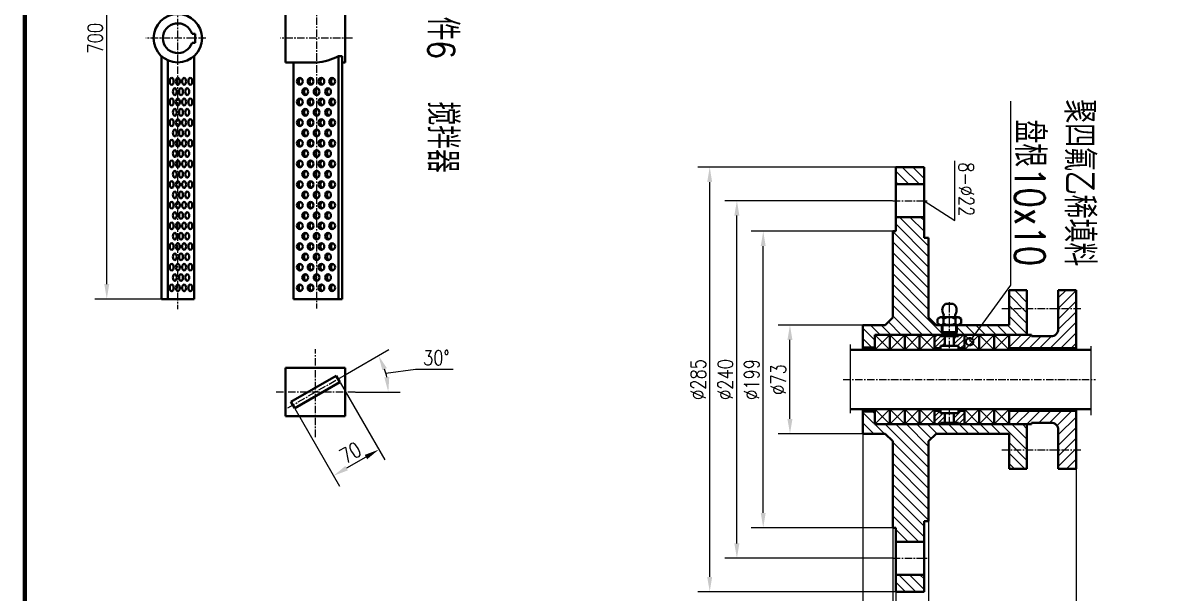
# Model space of a CAD drawing. Header units: millimetres. Extents: x 2000 to 3608, y -804 to 37.
# Drawn here: x 3105.8 to 3295.9, y -530.7 to -434.9 of the extents above; entities that cross this region are included whole.
import ezdxf

# ---------------------------------------------------------------- set-up
doc = ezdxf.new("R2010")
doc.units = ezdxf.units.MM
doc.linetypes.add('ACAD_ISO05W100', pattern=[33, 24, -3, 0, -3, 0, -3])
doc.linetypes.add('CENTER', pattern=[2, 1.25, -0.25, 0.25, -0.25])
doc.layers.get('0').update_dxf_attribs({"lineweight": 20})
for name, color, linetype in [('中心线', 1, 'CENTER'), ('剖面线', 4, 'Continuous'), ('图框层', 7, 'Continuous'), ('文本标注', 6, 'Continuous')]:
    doc.layers.add(name, color=color, linetype=linetype)
for name, color, linetype, lineweight in [('双点划线', 7, 'ACAD_ISO05W100', 20), ('粗实线', 7, 'Continuous', 40), ('细实线', 7, 'Continuous', 20)]:
    doc.layers.add(name, color=color, linetype=linetype, lineweight=lineweight)
doc.styles.get("Standard").update_dxf_attribs({"font": 'txt.shx', "bigfont": 'hztxt.shx'})
doc.styles.add('工程字', font='gbeitc.shx', dxfattribs={"bigfont": 'gbcbig.shx'})
doc.styles.add('样式 1', font='txt.shx', dxfattribs={"width": 0.8, "bigfont": 'hztxt.shx'})
doc.dimstyles.new('ZJCJ', dxfattribs={"dimtxt": 2.5, "dimasz": 2.5, "dimexe": 2, "dimexo": 0.0625, "dimgap": 0.68, "dimtad": 1, "dimdec": 5, "dimlfac": 0.6, "dimdsep": 46, "dimtxsty": 'Standard', "dimcen": 0.09, "dimadec": 0, "dimazin": 2, "dimtm": 1e-09, "dimtfac": 0.64, "dimtdec": 5, "dimtmove": 0, "dimatfit": 3, "dimfxl": 0, "dimtolj": 1, "dimarcsym": 0})
doc.dimstyles.new('ZJCJ$2', dxfattribs={"dimtxt": 2.5, "dimasz": 2.5, "dimexe": 2, "dimexo": 0.0625, "dimgap": 0.68, "dimtad": 1, "dimtih": 1, "dimtoh": 1, "dimdec": 5, "dimlfac": 50, "dimdsep": 46, "dimtxsty": 'Standard', "dimcen": 0.09, "dimadec": 0, "dimazin": 2, "dimtm": 1e-09, "dimtfac": 0.64, "dimtdec": 5, "dimtmove": 1, "dimatfit": 3, "dimfxl": 0, "dimtolj": 1, "dimarcsym": 0})
doc.dimstyles.new('ZJCJ$7', dxfattribs={"dimtxt": 5, "dimasz": 2.5, "dimexe": 2, "dimexo": 0.0625, "dimgap": 0.68, "dimtad": 1, "dimdec": 4, "dimlfac": 20, "dimdsep": 46, "dimtxsty": '工程字', "dimcen": 0.09, "dimadec": 0, "dimazin": 2, "dimtm": 1e-09, "dimtfac": 0.64, "dimtdec": 4, "dimtmove": 0, "dimatfit": 3, "dimldrblk": 'DOTSMALL', "dimfxl": 0, "dimtolj": 1, "dimarcsym": 0})

# ---------------------------------------------------------------- blocks, each defined once
blk = doc.blocks.new('*D52')
at = {"layer": 'Defpoints', "color": 0}
for p in [(3119.93, -393.81), (3129.11, -393.81), (3129.11, -481.31)]:
    blk.add_point(p, dxfattribs=at)
at = {"layer": '文本标注', "color": 0, "lineweight": -2}
for p, q in [((3129.04, -393.81), (3117.93, -393.81)), ((3119.93, -478.81), (3119.93, -396.31)), ((3129.04, -481.31), (3117.93, -481.31))]:
    blk.add_line(p, q, dxfattribs=at)
at = {"layer": '文本标注', "color": 0}
for points in [[(3119.52, -396.31), (3120.35, -396.31), (3119.93, -393.81)], [(3119.52, -478.81), (3120.35, -478.81), (3119.93, -481.31)]]:
    blk.add_solid(points, dxfattribs=at)
at = {"layer": '文本标注', "color": 0, "insert": (3118, -437.56), "char_height": 2.5, "attachment_point": 5, "rotation": 90, "style": '样式 1'}
blk.add_mtext('\\A1;700', dxfattribs=at)
blk = doc.blocks.new('*D44')
at = {"layer": 'Defpoints', "color": 0}
for p in [(3234.46, -485.68), (3246.69, -485.68), (3246.69, -503.93)]:
    blk.add_point(p, dxfattribs=at)
at = {"layer": '文本标注', "color": 0, "lineweight": -2}
for p, q in [((3246.63, -485.68), (3232.46, -485.68)), ((3234.46, -501.43), (3234.46, -488.18)), ((3246.63, -503.93), (3232.46, -503.93))]:
    blk.add_line(p, q, dxfattribs=at)
at = {"layer": '文本标注', "color": 0}
for points in [[(3234.04, -488.18), (3234.88, -488.18), (3234.46, -485.68)], [(3234.04, -501.43), (3234.88, -501.43), (3234.46, -503.93)]]:
    blk.add_solid(points, dxfattribs=at)
at = {"layer": '文本标注', "color": 0, "insert": (3232.53, -494.81), "char_height": 2.5, "attachment_point": 5, "rotation": 90, "style": '样式 1'}
blk.add_mtext('\\A1;%%C73', dxfattribs=at)
blk = doc.blocks.new('*D45')
at = {"layer": 'Defpoints', "color": 0}
for p in [(3229.98, -469.93), (3251.69, -469.93), (3251.69, -519.68)]:
    blk.add_point(p, dxfattribs=at)
at = {"layer": '文本标注', "color": 0, "lineweight": -2}
for p, q in [((3251.63, -469.93), (3227.98, -469.93)), ((3229.98, -517.18), (3229.98, -472.43)), ((3251.63, -519.68), (3227.98, -519.68))]:
    blk.add_line(p, q, dxfattribs=at)
at = {"layer": '文本标注', "color": 0}
for points in [[(3229.56, -472.43), (3230.39, -472.43), (3229.98, -469.93)], [(3229.56, -517.18), (3230.39, -517.18), (3229.98, -519.68)]]:
    blk.add_solid(points, dxfattribs=at)
at = {"layer": '文本标注', "color": 0, "insert": (3228.05, -494.81), "char_height": 2.5, "attachment_point": 5, "rotation": 90, "style": '样式 1'}
blk.add_mtext('\\A1;%%C199', dxfattribs=at)
blk = doc.blocks.new('*D46')
at = {"layer": 'Defpoints', "color": 0}
for p in [(3225.56, -464.81), (3251.69, -464.81), (3251.69, -524.81)]:
    blk.add_point(p, dxfattribs=at)
at = {"layer": '文本标注', "color": 0, "lineweight": -2}
for p, q in [((3251.63, -464.81), (3223.56, -464.81)), ((3225.56, -522.31), (3225.56, -467.31)), ((3251.63, -524.81), (3223.56, -524.81))]:
    blk.add_line(p, q, dxfattribs=at)
at = {"layer": '文本标注', "color": 0}
for points in [[(3225.14, -467.31), (3225.98, -467.31), (3225.56, -464.81)], [(3225.14, -522.31), (3225.98, -522.31), (3225.56, -524.81)]]:
    blk.add_solid(points, dxfattribs=at)
at = {"layer": '文本标注', "color": 0, "insert": (3223.63, -494.81), "char_height": 2.5, "attachment_point": 5, "rotation": 90, "style": '样式 1'}
blk.add_mtext('\\A1;%%C240', dxfattribs=at)
blk = doc.blocks.new('*D47')
at = {"layer": 'Defpoints', "color": 0}
for p in [(3221.01, -459.18), (3252.19, -459.18), (3252.19, -530.43)]:
    blk.add_point(p, dxfattribs=at)
at = {"layer": '文本标注', "color": 0, "lineweight": -2}
for p, q in [((3252.13, -459.18), (3219.01, -459.18)), ((3221.01, -527.93), (3221.01, -461.68)), ((3252.13, -530.43), (3219.01, -530.43))]:
    blk.add_line(p, q, dxfattribs=at)
at = {"layer": '文本标注', "color": 0}
for points in [[(3220.59, -461.68), (3221.42, -461.68), (3221.01, -459.18)], [(3220.59, -527.93), (3221.42, -527.93), (3221.01, -530.43)]]:
    blk.add_solid(points, dxfattribs=at)
at = {"layer": '文本标注', "color": 0, "insert": (3219.08, -494.81), "char_height": 2.5, "attachment_point": 5, "rotation": 90, "style": '样式 1'}
blk.add_mtext('\\A1;%%C285', dxfattribs=at)
blk = doc.blocks.new('*D48')
at = {"layer": 'Defpoints', "color": 0}
for p in [(3246.69, -503.93), (3251.69, -519.68), (3246.69, -546.96)]:
    blk.add_point(p, dxfattribs=at)
at = {"layer": '文本标注', "color": 0, "lineweight": -2}
for p, q in [((3246.69, -504), (3246.69, -548.96)), ((3251.69, -519.75), (3251.69, -548.96)), ((3244.19, -546.96), (3241.69, -546.96)), ((3251.69, -546.96), (3246.69, -546.96)), ((3254.19, -546.96), (3256.69, -546.96))]:
    blk.add_line(p, q, dxfattribs=at)
at = {"layer": '文本标注', "color": 0}
for points in [[(3244.19, -546.55), (3244.19, -547.38), (3246.69, -546.96)], [(3254.19, -546.55), (3254.19, -547.38), (3251.69, -546.96)]]:
    blk.add_solid(points, dxfattribs=at)
at = {"layer": '文本标注', "color": 0, "insert": (3249.19, -545.03), "char_height": 2.5, "attachment_point": 5, "style": '样式 1'}
blk.add_mtext('\\A1;20', dxfattribs=at)
blk = doc.blocks.new('*D49')
at = {"layer": 'Defpoints', "color": 0}
for p in [(3257.69, -518.56), (3251.69, -519.68), (3257.69, -541.38)]:
    blk.add_point(p, dxfattribs=at)
at = {"layer": '文本标注', "color": 0, "lineweight": -2}
for p, q in [((3257.69, -518.62), (3257.69, -543.38)), ((3251.69, -519.75), (3251.69, -543.38)), ((3249.19, -541.38), (3246.69, -541.38)), ((3251.69, -541.38), (3257.69, -541.38)), ((3260.19, -541.38), (3262.69, -541.38))]:
    blk.add_line(p, q, dxfattribs=at)
at = {"layer": '文本标注', "color": 0}
for points in [[(3249.19, -540.96), (3249.19, -541.79), (3251.69, -541.38)], [(3260.19, -540.96), (3260.19, -541.79), (3257.69, -541.38)]]:
    blk.add_solid(points, dxfattribs=at)
at = {"layer": '文本标注', "color": 0, "insert": (3254.69, -539.45), "char_height": 2.5, "attachment_point": 5, "style": '样式 1'}
blk.add_mtext('\\A1;24', dxfattribs=at)
blk = doc.blocks.new('*D50')
at = {"layer": 'Defpoints', "color": 0}
for p in [(3282.44, -509.81), (3251.69, -519.68), (3282.44, -546.96)]:
    blk.add_point(p, dxfattribs=at)
at = {"layer": '文本标注', "color": 0, "lineweight": -2}
for p, q in [((3282.44, -509.87), (3282.44, -548.96)), ((3251.69, -519.75), (3251.69, -548.96)), ((3254.19, -546.96), (3279.94, -546.96))]:
    blk.add_line(p, q, dxfattribs=at)
at = {"layer": '文本标注', "color": 0}
for points in [[(3254.19, -546.55), (3254.19, -547.38), (3251.69, -546.96)], [(3279.94, -546.55), (3279.94, -547.38), (3282.44, -546.96)]]:
    blk.add_solid(points, dxfattribs=at)
at = {"layer": '文本标注', "color": 0, "insert": (3267.07, -545.03), "char_height": 2.5, "attachment_point": 5, "style": '样式 1'}
blk.add_mtext('\\A1;~130', dxfattribs=at)
blk = doc.blocks.new('*D51')
at = {"layer": 'Defpoints', "color": 0}
for p in [(3251.69, -519.68), (3252.19, -530.43), (3251.69, -535.7)]:
    blk.add_point(p, dxfattribs=at)
at = {"layer": '文本标注', "color": 0, "lineweight": -2}
for p, q in [((3251.69, -519.75), (3251.69, -537.7)), ((3252.19, -530.5), (3252.19, -537.7)), ((3249.19, -535.7), (3244, -535.7)), ((3252.19, -535.7), (3251.69, -535.7)), ((3254.69, -535.7), (3257.19, -535.7))]:
    blk.add_line(p, q, dxfattribs=at)
at = {"layer": '文本标注', "color": 0}
for points in [[(3249.19, -535.28), (3249.19, -536.12), (3251.69, -535.7)], [(3254.69, -535.28), (3254.69, -536.12), (3252.19, -535.7)]]:
    blk.add_solid(points, dxfattribs=at)
at = {"layer": '文本标注', "color": 0, "insert": (3245.35, -533.77), "char_height": 2.5, "attachment_point": 5, "style": '样式 1'}
blk.add_mtext('\\A1;2', dxfattribs=at)
blk = doc.blocks.new('_DotSmall')
at = {"color": 0, "linetype": 'ByBlock', "const_width": 0.5}
blk.add_lwpolyline([(-0.0625, 0, 1), (0.0625, 0, 1)], format="xyb", close=True, dxfattribs=at)
blk = doc.blocks.new('*D62')
at = {"layer": 'Defpoints', "color": 0}
for p in [(3159.83, -494.07), (3166.94, -494.79), (3148.34, -496.91), (3161.58, -496.91), (3150.31, -499.57)]:
    blk.add_point(p, dxfattribs=at)
at = {"layer": '文本标注', "color": 0, "lineweight": -2}
for p, q in [((3159.88, -494.04), (3167.22, -489.8)), ((3166.71, -493.75), (3171.67, -493.1)), ((3171.67, -493.1), (3178.02, -493.1)), ((3161.64, -496.91), (3169.13, -496.91))]:
    blk.add_line(p, q, dxfattribs=at)
blk.add_arc((3154.91, -496.91), 12.22, 11.7432, 18.2568, dxfattribs=at)
at = {"layer": '文本标注', "color": 0}
for points in [[(3166.13, -493.25), (3166.89, -492.91), (3165.49, -490.8)], [(3167.29, -494.38), (3166.46, -494.47), (3167.13, -496.91)]]:
    blk.add_solid(points, dxfattribs=at)
at = {"layer": '文本标注', "color": 0, "insert": (3175.18, -491.17), "char_height": 2.5, "attachment_point": 5, "style": '样式 1'}
blk.add_mtext('\\A1;30°', dxfattribs=at)
blk = doc.blocks.new('*D63')
at = {"layer": 'Defpoints', "color": 0}
for p in [(3159.01, -495.26), (3151.44, -499.64), (3157.96, -510.95)]:
    blk.add_point(p, dxfattribs=at)
at = {"layer": '文本标注', "color": 0, "lineweight": -2}
for p, q in [((3159.04, -495.32), (3166.54, -508.3)), ((3151.47, -499.69), (3158.96, -512.68)), ((3163.38, -507.82), (3160.13, -509.7))]:
    blk.add_line(p, q, dxfattribs=at)
at = {"layer": '文本标注', "color": 0}
for points in [[(3163.17, -507.46), (3163.58, -508.18), (3165.54, -506.57)], [(3159.92, -509.33), (3160.34, -510.06), (3157.96, -510.95)]]:
    blk.add_solid(points, dxfattribs=at)
at = {"layer": '文本标注', "color": 0, "insert": (3160.79, -507.09), "char_height": 2.5, "attachment_point": 5, "rotation": 30, "style": '样式 1'}
blk.add_mtext('\\A1;70', dxfattribs=at)

msp = doc.modelspace()

# ---------------------------------------------------------------- hatches: boundary and pattern name
at = {"layer": '剖面线'}
h = msp.add_hatch(dxfattribs=at)
h.set_pattern_fill('ANSI31', scale=10, angle=-90, style=0)
h.set_pattern_definition([(315, (3046.6384, -217.1898), (0.8838835, 0.8838835), [])])
h.paths.add_polyline_path([(3251.6924645, -484.43357872), (3250.4424645, -485.68357872), (3246.6924645, -485.68357872), (3246.6924645, -489.43357872), (3248.6924645, -489.43357872), (3248.6924645, -487.30857872), (3259.9424645, -487.30857872), (3259.9424645, -486.86598998), (3259.9424645, -485.68357872), (3259.60475126, -485.68357872), (3258.9424645, -485.68357872), (3257.6924645, -484.43357872), (3257.6924645, -471.05857872), (3256.9424645, -471.05857872), (3256.9424645, -467.55857872), (3252.1924645, -467.55857872), (3252.1924645, -469.93357872), (3251.6924645, -469.93357872)])
h.paths.add_polyline_path([(3252.1924645, -459.18357872), (3252.1924645, -462.05857872), (3256.9424645, -462.05857872), (3256.9424645, -459.18357872)])
h.paths.add_polyline_path([(3257.6924645, -505.18357872), (3258.9424645, -503.93357872), (3271.1924645, -503.93357872), (3271.1924645, -506.68357872), (3274.1924645, -506.68357872), (3274.1924645, -502.30857872), (3248.6924645, -502.30857872), (3248.6924645, -500.18357872), (3246.6924645, -500.18357872), (3246.6924645, -503.93357872), (3250.4424645, -503.93357872), (3251.6924645, -505.18357872), (3251.6924645, -519.68357872), (3252.1924645, -519.68357872), (3252.1924645, -522.05857872), (3256.9424645, -522.05857872), (3256.9424645, -518.55857872), (3257.6924645, -518.55857872)])
h.paths.add_polyline_path([(3252.1924645, -527.55857872), (3252.1924645, -530.43357872), (3256.9424645, -530.43357872), (3256.9424645, -527.55857872)])
h.paths.add_polyline_path([(3274.1924645, -509.80857872), (3274.1924645, -506.68357872), (3271.1924645, -506.68357872), (3271.1924645, -509.80857872)], flags=17)
h.paths.add_polyline_path([(3271.1924645, -479.80857872), (3271.1924645, -482.93357872), (3274.1924645, -482.93357872), (3274.1924645, -479.80857872)])
h.paths.add_polyline_path([(3274.1924645, -487.30857872), (3274.1924645, -482.93357872), (3271.1924645, -482.93357872), (3271.1924645, -485.68357872), (3262.4424645, -485.68357872), (3262.4424645, -486.86598998), (3262.4424645, -487.30857872)])
h = msp.add_hatch(dxfattribs=at)
h.set_pattern_fill('ANSI31', scale=10, style=0)
h.set_pattern_definition([(45, (3046.6384, -217.1898), (-0.8838835, 0.8838835), [])])
h.paths.add_polyline_path([(3282.4424645, -500.05857872), (3271.1924645, -500.05857872), (3271.1924645, -502.30857872), (3274.9424645, -502.30857872), (3274.9424645, -502.05857872), (3278.1924645, -502.05857872, -0.4142135624), (3279.4424645, -503.30857872), (3279.4424645, -506.68357872), (3282.4424645, -506.68357872)])
h.paths.add_polyline_path([(3282.4424645, -509.80857872), (3282.4424645, -506.68357872), (3279.4424645, -506.68357872), (3279.4424645, -509.80857872)])
h.paths.add_polyline_path([(3282.4424645, -489.55857872), (3282.4424645, -482.93357872), (3279.4424645, -482.93357872), (3279.4424645, -486.30857872, -0.4142135624), (3278.1924645, -487.55857872), (3274.9424645, -487.55857872), (3274.9424645, -487.30857872), (3271.1924645, -487.30857872), (3271.1924645, -489.55857872)])
h.paths.add_polyline_path([(3279.4424645, -479.80857872), (3279.4424645, -482.93357872), (3282.4424645, -482.93357872), (3282.4424645, -479.80857872)])
h = msp.add_hatch(dxfattribs=at)
h.set_pattern_fill('ANSI31', scale=5, style=0)
h.set_pattern_definition([(45, (3046.6384, -217.18984), (-0.4419417, 0.4419417), [])])
h.paths.add_polyline_path([(3261.9424645, -487.55857872), (3261.9424645, -489.18357872), (3262.6924645, -489.18357872), (3262.6924645, -489.55857872), (3263.6924645, -489.55857872), (3263.6924645, -487.30857872), (3262.6924645, -487.30857872), (3262.6924645, -487.55857872)])
h.paths.add_polyline_path([(3259.6924645, -487.55857872), (3259.6924645, -487.30857872), (3258.6924645, -487.30857872), (3258.6924645, -489.55857872), (3259.6924645, -489.55857872), (3259.6924645, -489.18357872), (3260.4424645, -489.18357872), (3260.4424645, -487.55857872)])
h.paths.add_polyline_path([(3259.6924645, -500.43357872), (3259.6924645, -500.05857872), (3258.6924645, -500.05857872), (3258.6924645, -502.30857872), (3259.6924645, -502.30857872), (3259.6924645, -502.05857872), (3260.4424645, -502.05857872), (3260.4424645, -500.43357872)])
h.paths.add_polyline_path([(3261.9424645, -502.05857872), (3262.6924645, -502.05857872), (3262.6924645, -502.30857872), (3263.6924645, -502.30857872), (3263.6924645, -500.05857872), (3262.6924645, -500.05857872), (3262.6924645, -500.43357872), (3261.9424645, -500.43357872)])

# ---------------------------------------------------------------- linework, layer by layer
at = {"layer": '中心线', "color": 7}
for p, q in [((3131.81618303, -392.28353501), (3131.81618303, -483.03529551)), ((3155.11173304, -392.08649849), (3155.11173304, -482.87656494)), ((3136.53233722, -437.55737963), (3126.50251385, -437.55737963)), ((3161.10583613, -437.55737963), (3149.03196049, -437.55737963)), ((3251.6924645, -464.80857872), (3257.6924645, -464.80857872)), ((3261.1924645, -489.56506298), (3261.1924645, -481.80878971)), ((3283.23146888, -482.93357872), (3269.98983216, -482.93357872)), ((3154.91031925, -504.46883406), (3154.91031925, -489.71766144)), ((3150.31167935, -499.56583956), (3159.82720614, -494.07204761)), ((3243.38714837, -494.80857872), (3285.65141654, -494.80857872)), ((3161.57822966, -496.91081358), (3148.34107471, -496.91081358)), ((3261.1924645, -502.30857872), (3261.1924645, -499.98398447)), ((3283.23146888, -506.68357872), (3269.98983216, -506.68357872)), ((3251.6924645, -524.80857872), (3257.6924645, -524.80857872))]:
    msp.add_line(p, q, dxfattribs=at)
at = {"layer": '双点划线', "color": 7}
for p, q in [((3244.54098779, -488.93755428), (3244.54098779, -500.43688571)), ((3284.88269336, -489.23906689), (3284.88269336, -500.77519917))]:
    msp.add_line(p, q, dxfattribs=at)
at = {"layer": '图框层', "color": 7}
msp.add_lwpolyline([(3106.18478807, -234.93816235, 0.7, 0.7, 0), (3106.18478807, -624.93816235, 0.6, 0.6, 0), (3393.18478807, -624.93816235, 0.6, 0.6, 0), (3393.18478807, -234.93816235, 0.6, 0.6, 0)], format="xyseb", close=True, dxfattribs=at)
at = {"layer": '粗实线', "color": 7}
for p, q in [((3149.91031925, -441.61987963), (3149.91031925, -433.49487963)), ((3159.91031925, -441.61987963), (3159.91031925, -433.49487963)), ((3134.74850526, -436.80737963), (3134.22085326, -436.80737963)), ((3134.74850526, -438.30737963), (3134.74850526, -436.80737963)), ((3134.74850526, -438.30737963), (3134.22085326, -438.30737963)), ((3129.10662907, -481.30737963), (3129.10662907, -440.56643461)), ((3134.56416082, -481.30737963), (3134.56416082, -440.56754133)), ((3158.78845087, -440.56754133), (3158.78845087, -481.30737963)), ((3158.78845087, -440.56754133), (3159.41345087, -440.56754133)), ((3159.41345087, -440.56754133), (3159.41345087, -481.30737963)), ((3130.18916082, -481.30737963), (3130.18916082, -441.27111221)), ((3155.11173304, -441.61987963), (3149.91031925, -441.61987963)), ((3151.21072859, -441.61987963), (3151.21072859, -481.30737963)), ((3159.91031925, -441.61987963), (3159.41345087, -441.61987963)), ((3252.1924645, -469.93357872), (3252.1924645, -459.18357872)), ((3252.1924645, -459.18357872), (3256.9424645, -459.18357872)), ((3256.9424645, -459.18357872), (3256.9424645, -471.05857872)), ((3252.1924645, -462.05857872), (3256.9424645, -462.05857872)), ((3252.1924645, -467.55857872), (3256.9424645, -467.55857872)), ((3251.6924645, -469.93357872), (3251.6924645, -484.43357872)), ((3251.6924645, -469.93357872), (3252.1924645, -469.93357872)), ((3256.9424645, -471.05857872), (3257.6924645, -471.05857872)), ((3257.6924645, -471.05857872), (3257.6924645, -484.43357872)), ((3271.1924645, -479.80857872), (3271.1924645, -485.68357872)), ((3271.1924645, -479.80857872), (3274.1924645, -479.80857872)), ((3274.1924645, -479.80857872), (3274.1924645, -487.30857872)), ((3279.4424645, -479.80857872), (3279.4424645, -486.30857872)), ((3279.4424645, -479.80857872), (3282.4424645, -479.80857872)), ((3282.4424645, -479.80857872), (3282.4424645, -489.80857872)), ((3134.56416082, -481.30737963), (3129.10662907, -481.30737963)), ((3151.21072859, -481.30737963), (3159.41345087, -481.30737963)), ((3260.5546842, -482.12531013), (3261.8302448, -482.12531013)), ((3251.6924645, -484.43357872), (3250.4424645, -485.68357872)), ((3257.6924645, -484.43357872), (3258.9424645, -485.68357872)), ((3259.2124645, -484.62757872), (3259.66972591, -484.36357872)), ((3259.66972591, -484.36357872), (3262.71520309, -484.36357872)), ((3263.1724645, -484.62757872), (3262.71520309, -484.36357872)), ((3246.6924645, -485.68357872), (3250.4424645, -485.68357872)), ((3246.6924645, -485.68357872), (3246.6924645, -489.80857872)), ((3258.9424645, -485.68357872), (3271.1924645, -485.68357872)), ((3259.2124645, -485.41957872), (3259.2124645, -484.62757872)), ((3259.2124645, -485.41957872), (3259.66972591, -485.68357872)), ((3262.78017774, -485.68357872), (3259.60475126, -485.68357872)), ((3259.9424645, -486.86598998), (3259.9424645, -485.68357872)), ((3260.2024645, -484.62757872), (3260.2024645, -485.41957872)), ((3262.1824645, -484.62757872), (3262.1824645, -485.41957872)), ((3262.4424645, -486.86598998), (3262.4424645, -485.68357872)), ((3263.1724645, -485.41957872), (3262.71520309, -485.68357872)), ((3263.1724645, -485.41957872), (3263.1724645, -484.62757872)), ((3248.6924645, -487.30857872), (3248.6924645, -489.80857872)), ((3248.6924645, -487.30857872), (3274.9424645, -487.30857872)), ((3251.1924645, -487.30857872), (3251.1924645, -489.80857872)), ((3253.6924645, -487.30857872), (3253.6924645, -489.80857872)), ((3256.1924645, -487.30857872), (3256.1924645, -489.80857872)), ((3258.6924645, -487.30857872), (3258.6924645, -489.80857872)), ((3259.6924645, -487.30857872), (3259.6924645, -487.55857872)), ((3259.6924645, -487.55857872), (3262.6924645, -487.55857872)), ((3260.1299645, -487.05348998), (3259.9424645, -486.86598998)), ((3259.9424645, -486.86598998), (3262.4424645, -486.86598998)), ((3260.1299645, -487.05348998), (3260.1299645, -487.30857872)), ((3262.2549645, -487.05348998), (3260.1299645, -487.05348998)), ((3260.4424645, -487.55857872), (3260.4424645, -489.18357872)), ((3261.9424645, -487.55857872), (3261.9424645, -489.18357872)), ((3262.4424645, -486.86598998), (3262.2549645, -487.05348998)), ((3262.2549645, -487.05348998), (3262.2549645, -487.30857872)), ((3262.6924645, -487.30857872), (3262.6924645, -487.55857872)), ((3263.6924645, -487.30857872), (3263.6924645, -489.80857872)), ((3266.1924645, -487.30857872), (3266.1924645, -489.80857872)), ((3268.6924645, -487.30857872), (3268.6924645, -489.80857872)), ((3271.1924645, -487.30857872), (3271.1924645, -489.80857872)), ((3274.9424645, -487.30857872), (3274.9424645, -487.55857872)), ((3274.9424645, -487.55857872), (3278.1924645, -487.55857872)), ((3244.54098779, -489.80857872), (3284.88269336, -489.80857872)), ((3246.6924645, -489.43357872), (3248.6924645, -489.43357872)), ((3258.6924645, -489.55857872), (3259.6924645, -489.55857872)), ((3259.6924645, -489.18357872), (3259.6924645, -489.80857872)), ((3259.6924645, -489.18357872), (3262.6924645, -489.18357872)), ((3262.6924645, -489.18357872), (3262.6924645, -489.80857872)), ((3262.6924645, -489.55857872), (3263.6924645, -489.55857872)), ((3271.1924645, -489.55857872), (3282.4424645, -489.55857872)), ((3159.91031925, -492.84831358), (3149.91031925, -492.84831358)), ((3149.91031925, -500.97331358), (3149.91031925, -492.84831358)), ((3159.91031925, -500.97331358), (3159.91031925, -492.84831358)), ((3150.8100152, -498.55643738), (3158.38773749, -494.18143738)), ((3151.4350152, -499.63896914), (3159.01273749, -495.26396914)), ((3158.38773749, -494.18143738), (3159.01273749, -495.26396914)), ((3150.8100152, -498.55643738), (3151.4350152, -499.63896914)), ((3159.91031925, -500.97331358), (3149.91031925, -500.97331358)), ((3244.54098779, -499.80857872), (3284.88269336, -499.80857872)), ((3246.6924645, -499.80857872), (3246.6924645, -503.93357872)), ((3246.6924645, -500.18357872), (3248.6924645, -500.18357872)), ((3248.6924645, -499.80857872), (3248.6924645, -502.30857872)), ((3251.1924645, -499.80857872), (3251.1924645, -502.30857872)), ((3253.6924645, -499.80857872), (3253.6924645, -502.30857872)), ((3256.1924645, -499.80857872), (3256.1924645, -502.30857872)), ((3258.6924645, -499.80857872), (3258.6924645, -502.30857872)), ((3258.6924645, -500.05857872), (3259.6924645, -500.05857872)), ((3259.6924645, -500.43357872), (3259.6924645, -499.80857872)), ((3259.6924645, -500.43357872), (3262.6924645, -500.43357872)), ((3260.4424645, -502.05857872), (3260.4424645, -500.43357872)), ((3261.9424645, -502.05857872), (3261.9424645, -500.43357872)), ((3262.6924645, -500.43357872), (3262.6924645, -499.80857872)), ((3262.6924645, -500.05857872), (3263.6924645, -500.05857872)), ((3263.6924645, -499.80857872), (3263.6924645, -502.30857872)), ((3266.1924645, -499.80857872), (3266.1924645, -502.30857872)), ((3268.6924645, -499.80857872), (3268.6924645, -502.30857872)), ((3271.1924645, -499.80857872), (3271.1924645, -502.30857872)), ((3271.1924645, -500.05857872), (3282.4424645, -500.05857872)), ((3282.4424645, -499.80857872), (3282.4424645, -509.80857872)), ((3248.6924645, -502.30857872), (3274.9424645, -502.30857872)), ((3259.6924645, -502.30857872), (3259.6924645, -502.05857872)), ((3259.6924645, -502.05857872), (3262.6924645, -502.05857872)), ((3262.6924645, -502.30857872), (3262.6924645, -502.05857872)), ((3274.1924645, -502.30857872), (3274.1924645, -509.80857872)), ((3274.9424645, -502.30857872), (3274.9424645, -502.05857872)), ((3274.9424645, -502.05857872), (3278.1924645, -502.05857872)), ((3279.4424645, -503.30857872), (3279.4424645, -509.80857872)), ((3246.6924645, -503.93357872), (3250.4424645, -503.93357872)), ((3251.6924645, -505.18357872), (3250.4424645, -503.93357872)), ((3251.6924645, -505.18357872), (3251.6924645, -519.68357872)), ((3257.6924645, -505.18357872), (3258.9424645, -503.93357872)), ((3257.6924645, -505.18357872), (3257.6924645, -518.55857872)), ((3258.9424645, -503.93357872), (3271.1924645, -503.93357872)), ((3271.1924645, -503.93357872), (3271.1924645, -509.80857872)), ((3271.1924645, -509.80857872), (3274.1924645, -509.80857872)), ((3279.4424645, -509.80857872), (3282.4424645, -509.80857872)), ((3256.9424645, -518.55857872), (3256.9424645, -530.43357872)), ((3256.9424645, -518.55857872), (3257.6924645, -518.55857872)), ((3251.6924645, -519.68357872), (3252.1924645, -519.68357872)), ((3252.1924645, -519.68357872), (3252.1924645, -530.43357872)), ((3252.1924645, -522.05857872), (3256.9424645, -522.05857872)), ((3252.1924645, -527.55857872), (3256.9424645, -527.55857872)), ((3252.1924645, -530.43357872), (3256.9424645, -530.43357872))]:
    msp.add_line(p, q, dxfattribs=at)
msp.add_circle((3131.83600526, -437.55737963), 4.0625, dxfattribs=at)
for centre, radius, start, end in [((3131.83600526, -437.55737963), 2.5, 17.4576031237, 342.5423968763), ((3154.35272003, -432.01886859), 9.6309664, 274.5201471653, 297.423872196), ((3152.73154307, -444.79136348), 0.61751022, 119.1111455398, 240.8888544602), ((3154.54720704, -444.79136348), 0.61751022, 119.1111455398, 240.8888544602), ((3156.34209645, -444.79136348), 0.61751022, 119.1111455398, 240.8888544602), ((3158.14631604, -444.79136348), 0.61751022, 119.1111455398, 240.8888544602), ((3153.63937505, -446.52341429), 0.61751022, 119.1111455398, 240.8888544602), ((3153.63937505, -446.52341429), 0.61751022, 119.1111455398, 240.8888544602), ((3155.55001577, -446.52341429), 0.61751022, 119.1111455398, 240.8888544602), ((3155.55001577, -446.52341429), 0.61751022, 119.1111455398, 240.8888544602), ((3157.46065648, -446.52341429), 0.61751022, 119.1111455398, 240.8888544602), ((3157.46065648, -446.52341429), 0.61751022, 119.1111455398, 240.8888544602), ((3152.73154307, -448.2554651), 0.61751022, 119.1111455398, 240.8888544602), ((3154.54720704, -448.2554651), 0.61751022, 119.1111455398, 240.8888544602), ((3156.34209645, -448.2554651), 0.61751022, 119.1111455398, 240.8888544602), ((3158.14631604, -448.2554651), 0.61751022, 119.1111455398, 240.8888544602), ((3153.63937505, -449.9875159), 0.61751022, 119.1111455398, 240.8888544602), ((3153.63937505, -449.9875159), 0.61751022, 119.1111455398, 240.8888544602), ((3155.55001577, -449.9875159), 0.61751022, 119.1111455398, 240.8888544602), ((3155.55001577, -449.9875159), 0.61751022, 119.1111455398, 240.8888544602), ((3157.46065648, -449.9875159), 0.61751022, 119.1111455398, 240.8888544602), ((3157.46065648, -449.9875159), 0.61751022, 119.1111455398, 240.8888544602), ((3152.73154307, -451.71956671), 0.61751022, 119.1111455398, 240.8888544602), ((3154.54720704, -451.71956671), 0.61751022, 119.1111455398, 240.8888544602), ((3156.34209645, -451.71956671), 0.61751022, 119.1111455398, 240.8888544602), ((3158.14631604, -451.71956671), 0.61751022, 119.1111455398, 240.8888544602), ((3153.63937505, -453.45161752), 0.61751022, 119.1111455398, 240.8888544602), ((3153.63937505, -453.45161752), 0.61751022, 119.1111455398, 240.8888544602), ((3155.55001577, -453.45161752), 0.61751022, 119.1111455398, 240.8888544602), ((3155.55001577, -453.45161752), 0.61751022, 119.1111455398, 240.8888544602), ((3157.46065648, -453.45161752), 0.61751022, 119.1111455398, 240.8888544602), ((3157.46065648, -453.45161752), 0.61751022, 119.1111455398, 240.8888544602), ((3152.73154307, -455.18366833), 0.61751022, 119.1111455398, 240.8888544602), ((3154.54720704, -455.18366833), 0.61751022, 119.1111455398, 240.8888544602), ((3156.34209645, -455.18366833), 0.61751022, 119.1111455398, 240.8888544602), ((3158.14631604, -455.18366833), 0.61751022, 119.1111455398, 240.8888544602), ((3153.63937505, -456.91571913), 0.61751022, 119.1111455398, 240.8888544602), ((3153.63937505, -456.91571913), 0.61751022, 119.1111455398, 240.8888544602), ((3155.55001577, -456.91571913), 0.61751022, 119.1111455398, 240.8888544602), ((3155.55001577, -456.91571913), 0.61751022, 119.1111455398, 240.8888544602), ((3157.46065648, -456.91571913), 0.61751022, 119.1111455398, 240.8888544602), ((3157.46065648, -456.91571913), 0.61751022, 119.1111455398, 240.8888544602), ((3152.73154307, -458.64776994), 0.61751022, 119.1111455398, 240.8888544602), ((3153.63937505, -460.37982075), 0.61751022, 119.1111455398, 240.8888544602), ((3153.63937505, -460.37982075), 0.61751022, 119.1111455398, 240.8888544602), ((3154.54720704, -458.64776994), 0.61751022, 119.1111455398, 240.8888544602), ((3155.55001577, -460.37982075), 0.61751022, 119.1111455398, 240.8888544602), ((3155.55001577, -460.37982075), 0.61751022, 119.1111455398, 240.8888544602), ((3156.34209645, -458.64776994), 0.61751022, 119.1111455398, 240.8888544602), ((3157.46065648, -460.37982075), 0.61751022, 119.1111455398, 240.8888544602), ((3157.46065648, -460.37982075), 0.61751022, 119.1111455398, 240.8888544602), ((3158.14631604, -458.64776994), 0.61751022, 119.1111455398, 240.8888544602), ((3152.73154307, -462.11187156), 0.61751022, 119.1111455398, 240.8888544602), ((3154.54720704, -462.11187156), 0.61751022, 119.1111455398, 240.8888544602), ((3156.34209645, -462.11187156), 0.61751022, 119.1111455398, 240.8888544602), ((3158.14631604, -462.11187156), 0.61751022, 119.1111455398, 240.8888544602), ((3153.63937505, -463.84392236), 0.61751022, 119.1111455398, 240.8888544602), ((3153.63937505, -463.84392236), 0.61751022, 119.1111455398, 240.8888544602), ((3155.55001577, -463.84392236), 0.61751022, 119.1111455398, 240.8888544602), ((3155.55001577, -463.84392236), 0.61751022, 119.1111455398, 240.8888544602), ((3157.46065648, -463.84392236), 0.61751022, 119.1111455398, 240.8888544602), ((3157.46065648, -463.84392236), 0.61751022, 119.1111455398, 240.8888544602), ((3152.73154307, -465.57597317), 0.61751022, 119.1111455398, 240.8888544602), ((3154.54720704, -465.57597317), 0.61751022, 119.1111455398, 240.8888544602), ((3156.34209645, -465.57597317), 0.61751022, 119.1111455398, 240.8888544602), ((3158.14631604, -465.57597317), 0.61751022, 119.1111455398, 240.8888544602), ((3153.63937505, -467.30802398), 0.61751022, 119.1111455398, 240.8888544602), ((3153.63937505, -467.30802398), 0.61751022, 119.1111455398, 240.8888544602), ((3155.55001577, -467.30802398), 0.61751022, 119.1111455398, 240.8888544602), ((3155.55001577, -467.30802398), 0.61751022, 119.1111455398, 240.8888544602), ((3157.46065648, -467.30802398), 0.61751022, 119.1111455398, 240.8888544602), ((3157.46065648, -467.30802398), 0.61751022, 119.1111455398, 240.8888544602), ((3152.73154307, -469.04007479), 0.61751022, 119.1111455398, 240.8888544602), ((3154.54720704, -469.04007479), 0.61751022, 119.1111455398, 240.8888544602), ((3156.34209645, -469.04007479), 0.61751022, 119.1111455398, 240.8888544602), ((3158.14631604, -469.04007479), 0.61751022, 119.1111455398, 240.8888544602), ((3153.63937505, -470.77212559), 0.61751022, 119.1111455398, 240.8888544602), ((3153.63937505, -470.77212559), 0.61751022, 119.1111455398, 240.8888544602), ((3155.55001577, -470.77212559), 0.61751022, 119.1111455398, 240.8888544602), ((3155.55001577, -470.77212559), 0.61751022, 119.1111455398, 240.8888544602), ((3157.46065648, -470.77212559), 0.61751022, 119.1111455398, 240.8888544602), ((3157.46065648, -470.77212559), 0.61751022, 119.1111455398, 240.8888544602), ((3152.73154307, -472.5041764), 0.61751022, 119.1111455398, 240.8888544602), ((3154.54720704, -472.5041764), 0.61751022, 119.1111455398, 240.8888544602), ((3156.34209645, -472.5041764), 0.61751022, 119.1111455398, 240.8888544602), ((3158.14631604, -472.5041764), 0.61751022, 119.1111455398, 240.8888544602), ((3153.63937505, -474.23622721), 0.61751022, 119.1111455398, 240.8888544602), ((3153.63937505, -474.23622721), 0.61751022, 119.1111455398, 240.8888544602), ((3155.55001577, -474.23622721), 0.61751022, 119.1111455398, 240.8888544602), ((3155.55001577, -474.23622721), 0.61751022, 119.1111455398, 240.8888544602), ((3157.46065648, -474.23622721), 0.61751022, 119.1111455398, 240.8888544602), ((3157.46065648, -474.23622721), 0.61751022, 119.1111455398, 240.8888544602), ((3152.73154307, -475.96827802), 0.61751022, 119.1111455398, 240.8888544602), ((3154.54720704, -475.96827802), 0.61751022, 119.1111455398, 240.8888544602), ((3156.34209645, -475.96827802), 0.61751022, 119.1111455398, 240.8888544602), ((3158.14631604, -475.96827802), 0.61751022, 119.1111455398, 240.8888544602), ((3152.73154307, -479.43237963), 0.61751022, 119.1111455398, 240.8888544602), ((3153.63937505, -477.70032882), 0.61751022, 119.1111455398, 240.8888544602), ((3153.63937505, -477.70032882), 0.61751022, 119.1111455398, 240.8888544602), ((3154.54720704, -479.43237963), 0.61751022, 119.1111455398, 240.8888544602), ((3155.55001577, -477.70032882), 0.61751022, 119.1111455398, 240.8888544602), ((3155.55001577, -477.70032882), 0.61751022, 119.1111455398, 240.8888544602), ((3156.34209645, -479.43237963), 0.61751022, 119.1111455398, 240.8888544602), ((3157.46065648, -477.70032882), 0.61751022, 119.1111455398, 240.8888544602), ((3157.46065648, -477.70032882), 0.61751022, 119.1111455398, 240.8888544602), ((3158.14631604, -479.43237963), 0.61751022, 119.1111455398, 240.8888544602), ((3261.1924645, -483.15357872), 1.21, 121.809125619, 214.8499045791), ((3261.1924645, -483.15357872), 1.21, 325.1500954209, 58.190874381), ((3259.7074645, -484.95964122), 0.5960625, 33.8550261283, 93.8550261283), ((3259.92866072, -484.03357872), 0.33, 270, 34.8499045791), ((3261.1924645, -486.35182872), 1.98825, 60.1371656437, 119.8628343563), ((3262.45626828, -484.03357872), 0.33, 145.150095421, 270), ((3262.6774645, -484.95964122), 0.5960625, 86.1449738717, 146.1449738717), ((3259.7074645, -485.08751622), 0.5960625, 266.1449738717, 326.1449738717), ((3261.1924645, -483.69532872), 1.98825, 240.1371656437, 299.8628343563), ((3262.6774645, -485.08751622), 0.5960625, 213.8550261283, 273.8550261283), ((3278.1924645, -486.30857872), 1.25, 270, 0), ((3278.1924645, -503.30857872), 1.25, 0, 90)]:
    msp.add_arc(centre, radius, start, end, dxfattribs=at)
for centre, major_axis, ratio in [((3130.81416082, -444.79136348), (0, 0.5625), 0.577393853), ((3131.85582749, -444.79136348), (0, 0.5625), 0.577393853), ((3132.89871478, -444.79136348), (0, 0.5625), 0.577393853), ((3133.94038145, -444.79136348), (0, 0.5625), 0.577393853), ((3152.29326034, -444.79136348), (0, -0.5625), 0.8660254038), ((3154.1089243, -444.79136348), (0, -0.5625), 0.8660254038), ((3155.90381371, -444.79136348), (0, -0.5625), 0.8660254038), ((3157.70803331, -444.79136348), (0, -0.5625), 0.8660254038), ((3153.20109232, -446.52341429), (0, -0.5625), 0.8660254038), ((3155.11173304, -446.52341429), (0, -0.5625), 0.8660254038), ((3157.02237375, -446.52341429), (0, -0.5625), 0.8660254038), ((3131.33499416, -449.9875159), (0, 0.5625), 0.577393853), ((3132.37666082, -449.9875159), (0, 0.5625), 0.577393853), ((3133.41954812, -449.9875159), (0, 0.5625), 0.577393853), ((3153.20109232, -449.9875159), (0, -0.5625), 0.8660254038), ((3155.11173304, -449.9875159), (0, -0.5625), 0.8660254038), ((3157.02237375, -449.9875159), (0, -0.5625), 0.8660254038), ((3153.20109232, -453.45161752), (0, -0.5625), 0.8660254038), ((3155.11173304, -453.45161752), (0, -0.5625), 0.8660254038), ((3157.02237375, -453.45161752), (0, -0.5625), 0.8660254038), ((3130.81416082, -455.18366833), (0, 0.5625), 0.577393853), ((3131.85582749, -455.18366833), (0, 0.5625), 0.577393853), ((3132.89871478, -455.18366833), (0, 0.5625), 0.577393853), ((3133.94038145, -455.18366833), (0, 0.5625), 0.577393853), ((3152.29326034, -455.18366833), (0, -0.5625), 0.8660254038), ((3154.1089243, -455.18366833), (0, -0.5625), 0.8660254038), ((3155.90381371, -455.18366833), (0, -0.5625), 0.8660254038), ((3157.70803331, -455.18366833), (0, -0.5625), 0.8660254038), ((3131.33499416, -456.91571913), (0, 0.5625), 0.577393853), ((3132.37666082, -456.91571913), (0, 0.5625), 0.577393853), ((3133.41954812, -456.91571913), (0, 0.5625), 0.577393853), ((3153.20109232, -456.91571913), (0, -0.5625), 0.8660254038), ((3155.11173304, -456.91571913), (0, -0.5625), 0.8660254038), ((3157.02237375, -456.91571913), (0, -0.5625), 0.8660254038), ((3130.81416082, -458.64776994), (0, 0.5625), 0.577393853), ((3131.85582749, -458.64776994), (0, 0.5625), 0.577393853), ((3132.89871478, -458.64776994), (0, 0.5625), 0.577393853), ((3133.94038145, -458.64776994), (0, 0.5625), 0.577393853), ((3152.29326034, -458.64776994), (0, -0.5625), 0.8660254038), ((3153.20109232, -460.37982075), (0, -0.5625), 0.8660254038), ((3154.1089243, -458.64776994), (0, -0.5625), 0.8660254038), ((3155.11173304, -460.37982075), (0, -0.5625), 0.8660254038), ((3155.90381371, -458.64776994), (0, -0.5625), 0.8660254038), ((3157.02237375, -460.37982075), (0, -0.5625), 0.8660254038), ((3157.70803331, -458.64776994), (0, -0.5625), 0.8660254038), ((3131.33499416, -463.84392236), (0, 0.5625), 0.577393853), ((3132.37666082, -463.84392236), (0, 0.5625), 0.577393853), ((3133.41954812, -463.84392236), (0, 0.5625), 0.577393853), ((3153.20109232, -463.84392236), (0, -0.5625), 0.8660254038), ((3155.11173304, -463.84392236), (0, -0.5625), 0.8660254038), ((3157.02237375, -463.84392236), (0, -0.5625), 0.8660254038), ((3153.20109232, -467.30802398), (0, -0.5625), 0.8660254038), ((3155.11173304, -467.30802398), (0, -0.5625), 0.8660254038), ((3157.02237375, -467.30802398), (0, -0.5625), 0.8660254038), ((3130.81416082, -469.04007479), (0, 0.5625), 0.577393853), ((3131.85582749, -469.04007479), (0, 0.5625), 0.577393853), ((3132.89871478, -469.04007479), (0, 0.5625), 0.577393853), ((3133.94038145, -469.04007479), (0, 0.5625), 0.577393853), ((3152.29326034, -469.04007479), (0, -0.5625), 0.8660254038), ((3154.1089243, -469.04007479), (0, -0.5625), 0.8660254038), ((3155.90381371, -469.04007479), (0, -0.5625), 0.8660254038), ((3157.70803331, -469.04007479), (0, -0.5625), 0.8660254038), ((3131.33499416, -470.77212559), (0, 0.5625), 0.577393853), ((3132.37666082, -470.77212559), (0, 0.5625), 0.577393853), ((3133.41954812, -470.77212559), (0, 0.5625), 0.577393853), ((3153.20109232, -470.77212559), (0, -0.5625), 0.8660254038), ((3155.11173304, -470.77212559), (0, -0.5625), 0.8660254038), ((3157.02237375, -470.77212559), (0, -0.5625), 0.8660254038), ((3153.20109232, -474.23622721), (0, -0.5625), 0.8660254038), ((3155.11173304, -474.23622721), (0, -0.5625), 0.8660254038), ((3157.02237375, -474.23622721), (0, -0.5625), 0.8660254038), ((3130.81416082, -479.43237963), (0, 0.5625), 0.577393853), ((3131.33499416, -477.70032882), (0, 0.5625), 0.577393853), ((3131.85582749, -479.43237963), (0, 0.5625), 0.577393853), ((3132.37666082, -477.70032882), (0, 0.5625), 0.577393853), ((3132.89871478, -479.43237963), (0, 0.5625), 0.577393853), ((3133.41954812, -477.70032882), (0, 0.5625), 0.577393853), ((3133.94038145, -479.43237963), (0, 0.5625), 0.577393853), ((3152.29326034, -479.43237963), (0, -0.5625), 0.8660254038), ((3153.20109232, -477.70032882), (0, -0.5625), 0.8660254038), ((3154.1089243, -479.43237963), (0, -0.5625), 0.8660254038), ((3155.11173304, -477.70032882), (0, -0.5625), 0.8660254038), ((3155.90381371, -479.43237963), (0, -0.5625), 0.8660254038), ((3157.02237375, -477.70032882), (0, -0.5625), 0.8660254038), ((3157.70803331, -479.43237963), (0, -0.5625), 0.8660254038)]:
    msp.add_ellipse(centre, major_axis=major_axis, ratio=ratio, dxfattribs=at)
at = {"layer": '粗实线', "color": 7, "extrusion": (0, 0, -1)}
for centre, major_axis, ratio in [((3131.33499416, -446.52341429), (0, -0.5625), 0.577393853), ((3132.37666082, -446.52341429), (0, -0.5625), 0.577393853), ((3133.41954812, -446.52341429), (0, -0.5625), 0.577393853), ((3153.20109232, -446.52341429), (0, 0.5625), 0.8660254038), ((3155.11173304, -446.52341429), (0, 0.5625), 0.8660254038), ((3157.02237375, -446.52341429), (0, 0.5625), 0.8660254038), ((3130.81416082, -448.2554651), (0, -0.5625), 0.577393853), ((3131.85582749, -448.2554651), (0, -0.5625), 0.577393853), ((3132.89871478, -448.2554651), (0, -0.5625), 0.577393853), ((3133.94038145, -448.2554651), (0, -0.5625), 0.577393853), ((3152.29326034, -448.2554651), (0, 0.5625), 0.8660254038), ((3154.1089243, -448.2554651), (0, 0.5625), 0.8660254038), ((3155.90381371, -448.2554651), (0, 0.5625), 0.8660254038), ((3157.70803331, -448.2554651), (0, 0.5625), 0.8660254038), ((3153.20109232, -449.9875159), (0, 0.5625), 0.8660254038), ((3155.11173304, -449.9875159), (0, 0.5625), 0.8660254038), ((3157.02237375, -449.9875159), (0, 0.5625), 0.8660254038), ((3130.81416082, -451.71956671), (0, -0.5625), 0.577393853), ((3131.85582749, -451.71956671), (0, -0.5625), 0.577393853), ((3132.89871478, -451.71956671), (0, -0.5625), 0.577393853), ((3133.94038145, -451.71956671), (0, -0.5625), 0.577393853), ((3152.29326034, -451.71956671), (0, 0.5625), 0.8660254038), ((3154.1089243, -451.71956671), (0, 0.5625), 0.8660254038), ((3155.90381371, -451.71956671), (0, 0.5625), 0.8660254038), ((3157.70803331, -451.71956671), (0, 0.5625), 0.8660254038), ((3131.33499416, -453.45161752), (0, -0.5625), 0.577393853), ((3132.37666082, -453.45161752), (0, -0.5625), 0.577393853), ((3133.41954812, -453.45161752), (0, -0.5625), 0.577393853), ((3153.20109232, -453.45161752), (0, 0.5625), 0.8660254038), ((3155.11173304, -453.45161752), (0, 0.5625), 0.8660254038), ((3157.02237375, -453.45161752), (0, 0.5625), 0.8660254038), ((3153.20109232, -456.91571913), (0, 0.5625), 0.8660254038), ((3155.11173304, -456.91571913), (0, 0.5625), 0.8660254038), ((3157.02237375, -456.91571913), (0, 0.5625), 0.8660254038), ((3131.33499416, -460.37982075), (0, -0.5625), 0.577393853), ((3132.37666082, -460.37982075), (0, -0.5625), 0.577393853), ((3133.41954812, -460.37982075), (0, -0.5625), 0.577393853), ((3153.20109232, -460.37982075), (0, 0.5625), 0.8660254038), ((3155.11173304, -460.37982075), (0, 0.5625), 0.8660254038), ((3157.02237375, -460.37982075), (0, 0.5625), 0.8660254038), ((3130.81416082, -462.11187156), (0, -0.5625), 0.577393853), ((3131.85582749, -462.11187156), (0, -0.5625), 0.577393853), ((3132.89871478, -462.11187156), (0, -0.5625), 0.577393853), ((3133.94038145, -462.11187156), (0, -0.5625), 0.577393853), ((3152.29326034, -462.11187156), (0, 0.5625), 0.8660254038), ((3154.1089243, -462.11187156), (0, 0.5625), 0.8660254038), ((3155.90381371, -462.11187156), (0, 0.5625), 0.8660254038), ((3157.70803331, -462.11187156), (0, 0.5625), 0.8660254038), ((3153.20109232, -463.84392236), (0, 0.5625), 0.8660254038), ((3155.11173304, -463.84392236), (0, 0.5625), 0.8660254038), ((3157.02237375, -463.84392236), (0, 0.5625), 0.8660254038), ((3130.81416082, -465.57597317), (0, -0.5625), 0.577393853), ((3131.85582749, -465.57597317), (0, -0.5625), 0.577393853), ((3132.89871478, -465.57597317), (0, -0.5625), 0.577393853), ((3133.94038145, -465.57597317), (0, -0.5625), 0.577393853), ((3152.29326034, -465.57597317), (0, 0.5625), 0.8660254038), ((3154.1089243, -465.57597317), (0, 0.5625), 0.8660254038), ((3155.90381371, -465.57597317), (0, 0.5625), 0.8660254038), ((3157.70803331, -465.57597317), (0, 0.5625), 0.8660254038), ((3131.33499416, -467.30802398), (0, -0.5625), 0.577393853), ((3132.37666082, -467.30802398), (0, -0.5625), 0.577393853), ((3133.41954812, -467.30802398), (0, -0.5625), 0.577393853), ((3153.20109232, -467.30802398), (0, 0.5625), 0.8660254038), ((3155.11173304, -467.30802398), (0, 0.5625), 0.8660254038), ((3157.02237375, -467.30802398), (0, 0.5625), 0.8660254038), ((3153.20109232, -470.77212559), (0, 0.5625), 0.8660254038), ((3155.11173304, -470.77212559), (0, 0.5625), 0.8660254038), ((3157.02237375, -470.77212559), (0, 0.5625), 0.8660254038), ((3130.81416082, -472.5041764), (0, -0.5625), 0.577393853), ((3131.85582749, -472.5041764), (0, -0.5625), 0.577393853), ((3132.89871478, -472.5041764), (0, -0.5625), 0.577393853), ((3133.94038145, -472.5041764), (0, -0.5625), 0.577393853), ((3152.29326034, -472.5041764), (0, 0.5625), 0.8660254038), ((3154.1089243, -472.5041764), (0, 0.5625), 0.8660254038), ((3155.90381371, -472.5041764), (0, 0.5625), 0.8660254038), ((3157.70803331, -472.5041764), (0, 0.5625), 0.8660254038), ((3131.33499416, -474.23622721), (0, -0.5625), 0.577393853), ((3132.37666082, -474.23622721), (0, -0.5625), 0.577393853), ((3133.41954812, -474.23622721), (0, -0.5625), 0.577393853), ((3153.20109232, -474.23622721), (0, 0.5625), 0.8660254038), ((3155.11173304, -474.23622721), (0, 0.5625), 0.8660254038), ((3157.02237375, -474.23622721), (0, 0.5625), 0.8660254038), ((3130.81416082, -475.96827802), (0, -0.5625), 0.577393853), ((3131.85582749, -475.96827802), (0, -0.5625), 0.577393853), ((3132.89871478, -475.96827802), (0, -0.5625), 0.577393853), ((3133.94038145, -475.96827802), (0, -0.5625), 0.577393853), ((3152.29326034, -475.96827802), (0, 0.5625), 0.8660254038), ((3154.1089243, -475.96827802), (0, 0.5625), 0.8660254038), ((3155.90381371, -475.96827802), (0, 0.5625), 0.8660254038), ((3157.70803331, -475.96827802), (0, 0.5625), 0.8660254038), ((3153.20109232, -477.70032882), (0, 0.5625), 0.8660254038), ((3155.11173304, -477.70032882), (0, 0.5625), 0.8660254038), ((3157.02237375, -477.70032882), (0, 0.5625), 0.8660254038)]:
    msp.add_ellipse(centre, major_axis=major_axis, ratio=ratio, dxfattribs=at)
at = {"layer": '细实线', "color": 7}
for p, q in [((3260.1299645, -487.05348998), (3260.1299645, -485.68357872)), ((3262.2549645, -487.05348998), (3262.2549645, -485.68357872)), ((3248.6924645, -489.80857872), (3251.1924645, -487.30857872)), ((3251.1924645, -489.80857872), (3248.6924645, -487.30857872)), ((3251.1924645, -487.30857872), (3253.6924645, -489.80857872)), ((3253.6924645, -487.30857872), (3251.1924645, -489.80857872)), ((3253.6924645, -489.80857872), (3256.1924645, -487.30857872)), ((3256.1924645, -489.80857872), (3253.6924645, -487.30857872)), ((3256.1924645, -487.30857872), (3258.6924645, -489.80857872)), ((3258.6924645, -487.30857872), (3256.1924645, -489.80857872)), ((3259.9424645, -486.86598998), (3259.9424645, -487.30857872)), ((3262.4424645, -486.86598998), (3262.4424645, -487.30857872)), ((3263.6924645, -487.30857872), (3266.1924645, -489.80857872)), ((3266.1924645, -487.30857872), (3263.6924645, -489.80857872)), ((3266.1924645, -489.80857872), (3268.6924645, -487.30857872)), ((3268.6924645, -489.80857872), (3266.1924645, -487.30857872)), ((3268.6924645, -487.30857872), (3271.1924645, -489.80857872)), ((3271.1924645, -487.30857872), (3268.6924645, -489.80857872)), ((3248.6924645, -499.80857872), (3251.1924645, -502.30857872)), ((3251.1924645, -499.80857872), (3248.6924645, -502.30857872)), ((3251.1924645, -502.30857872), (3253.6924645, -499.80857872)), ((3253.6924645, -502.30857872), (3251.1924645, -499.80857872)), ((3253.6924645, -499.80857872), (3256.1924645, -502.30857872)), ((3256.1924645, -499.80857872), (3253.6924645, -502.30857872)), ((3256.1924645, -502.30857872), (3258.6924645, -499.80857872)), ((3258.6924645, -502.30857872), (3256.1924645, -499.80857872)), ((3263.6924645, -502.30857872), (3266.1924645, -499.80857872)), ((3266.1924645, -502.30857872), (3263.6924645, -499.80857872)), ((3266.1924645, -499.80857872), (3268.6924645, -502.30857872)), ((3268.6924645, -499.80857872), (3266.1924645, -502.30857872)), ((3268.6924645, -502.30857872), (3271.1924645, -499.80857872)), ((3271.1924645, -502.30857872), (3268.6924645, -499.80857872))]:
    msp.add_line(p, q, dxfattribs=at)

# ---------------------------------------------------------------- texts
at = {"layer": '文本标注', "color": 7, "rotation": 270, "style": '样式 1'}
for s, insert, char_height, attachment_point in [('件{\\H0.9x;6}  搅拌器', (3176.23958501, -447.04166577), 5, 5), ('聚四氟乙稀填料\\P盘根10x10', (3272.16587664, -475.81114768), 5, 9), ('8-%%C22', (3262.7710549, -467.44368943), 2.5, 9)]:
    msp.add_mtext(s, dxfattribs=dict(at, insert=insert, char_height=char_height, attachment_point=attachment_point))

# ---------------------------------------------------------------- dimensions: what is measured, and where the dimension line sits
at = {"layer": '文本标注', "color": 7}
for base, p1, p2, text, picture, middle in [((3119.93306282, -393.80737963), (3129.10662907, -481.30737963), (3129.10662907, -393.80737963), '700', '*D52', (3118.00306282, -437.55737963)), ((3221.00710676, -459.18357872), (3252.1924645, -530.43357872), (3252.1924645, -459.18357872), '%%C285', '*D47', (3219.07710676, -494.80857872)), ((3225.5584799, -464.80857872), (3251.6924645, -524.80857872), (3251.6924645, -464.80857872), '%%C240', '*D46', (3223.6284799, -494.80857872)), ((3229.97541925, -469.93357872), (3251.6924645, -519.68357872), (3251.6924645, -469.93357872), '%%C199', '*D45', (3228.04541925, -494.80857872)), ((3234.46012264, -485.68357872), (3246.6924645, -503.93357872), (3246.6924645, -485.68357872), '%%C73', '*D44', (3232.53012264, -494.80857872))]:
    dim = msp.add_linear_dim(base=base, p1=p1, p2=p2, angle=270, text=text, dimstyle='ZJCJ', override={"dimtxsty": '样式 1'}, dxfattribs=at)
    dim.commit()
    dim.dimension.update_dxf_attribs({"geometry": picture, "text_midpoint": middle})
dim = msp.add_angular_dim_2l(base=(3166.94375758, -494.78899373), line1=((3150.31167935, -499.56583956), (3159.82720614, -494.07204761)), line2=((3161.57822966, -496.91081358), (3148.34107471, -496.91081358)), dimstyle='ZJCJ$2', override={"dimtxsty": '样式 1'}, dxfattribs=at)
dim.commit()
dim.dimension.update_dxf_attribs({"geometry": '*D62', "text_midpoint": (3175.18359557, -491.16565368)})
dim = msp.add_aligned_dim(p1=(3159.01273749, -495.26396914), p2=(3151.4350152, -499.63896914), distance=13.05520909, text='70', dimstyle='ZJCJ', override={"dimtxsty": '样式 1'}, dxfattribs=at)
dim.commit()
dim.dimension.update_dxf_attribs({"geometry": '*D63', "text_midpoint": (3160.78648089, -507.08618284)})
for base, p1, p2, text, picture, middle in [((3246.6924645, -546.96278989), (3251.6924645, -519.68357872), (3246.6924645, -503.93357872), '20', '*D48', (3249.1924645, -545.03278989)), ((3282.4424645, -546.96278989), (3251.6924645, -519.68357872), (3282.4424645, -509.80857872), '~130', '*D50', (3267.0674645, -545.03278989)), ((3257.6924645, -541.37648823), (3251.6924645, -519.68357872), (3257.6924645, -518.55857872), '24', '*D49', (3254.6924645, -539.44648823)), ((3251.6924645, -535.69833989), (3252.1924645, -530.43357872), (3251.6924645, -519.68357872), '2', '*D51', (3245.34579783, -533.76833989))]:
    dim = msp.add_linear_dim(base=base, p1=p1, p2=p2, text=text, dimstyle='ZJCJ', override={"dimtxsty": '样式 1'}, dxfattribs=at)
    dim.commit()
    dim.dimension.update_dxf_attribs({"geometry": picture, "text_midpoint": middle})

# ---------------------------------------------------------------- leaders
at = {"layer": '文本标注', "color": 7, "annotation_type": 0, "has_hookline": 1, "hookline_direction": 1, "horizontal_direction": (0, -1, 0)}
for points, dimstyle, override, text_width in [([(3264.60888693, -488.4585093), (3271.48587664, -478.99114768), (3271.48587664, -476.49114768)], 'ZJCJ$7', {"dimgap": 0.68, "dimtad": 1, "dimtxsty": '样式 1'}, 27.68503937), ([(3256.9424645, -464.80857872), (3262.0910549, -468.12368943)], 'ZJCJ', {"dimasz": 0, "dimgap": 0.68, "dimtad": 1, "dimtxsty": '样式 1'}, 9.33333333)]:
    msp.add_leader(points, dimstyle=dimstyle, override=override, dxfattribs=dict(at, text_width=text_width))

doc.saveas('drawing.dxf')
